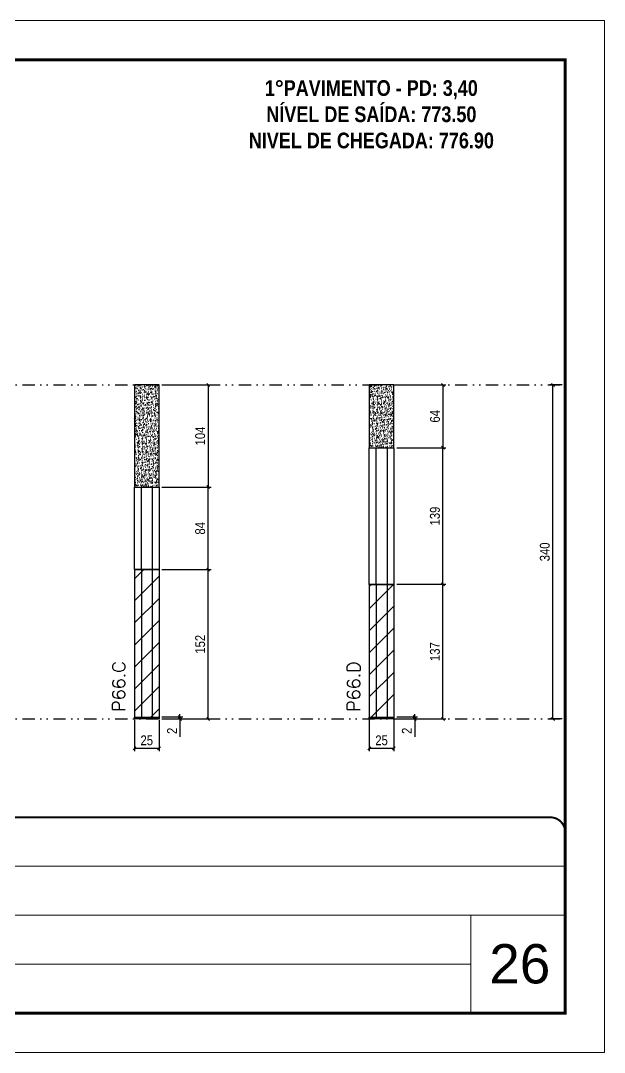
# Model space of a CAD drawing. Extents: x 14400 to 27878, y -21631 to 6985.
# Drawn here: x 16903 to 17497, y -957 to 93 of the extents above; entities that cross this region are included whole.
import ezdxf

# ---------------------------------------------------------------- set-up
doc = ezdxf.new("R2010")
doc.units = 0
for name, pattern in [('CONTINUO', [0]), ('DASHED', [0.75, 0.5, -0.25]), ('DIVIDE2', [0.625, 0.25, -0.125, 0, -0.125, 0, -0.125])]:
    doc.linetypes.add(name, pattern=pattern)
for name, color, linetype, lineweight in [('CARIMBO', 255, 'Continuous', 9), ('Folhas', 255, 'Continuous', 9), ('Hachura', 251, 'Continuous', 9), ('SARRAFO DE PRESSAO', 251, 'DASHED', 9), ('Texto Seção', 7, 'Continuous', 15)]:
    doc.layers.add(name, color=color, linetype=linetype, lineweight=lineweight)
for name, color, linetype in [('COTA', 241, 'Continuous'), ('NOMENCLATURA', 7, 'Continuous'), ('Nível', 160, 'Continuous'), ('Painéis', 200, 'Continuous'), ('SARR_2.2x7', 40, 'Continuous')]:
    doc.layers.add(name, color=color, linetype=linetype)
doc.styles.add('ARIAL', font='arial.ttf')
doc.styles.add('COTA TECNICA', font='techl___.ttf', dxfattribs={"height": 10})
doc.styles.add('COTA TECNICA-50', font='techl___.ttf', dxfattribs={"height": 10})
doc.styles.add('REGUA-120', font='ROMANS.shx', dxfattribs={"height": 15})
doc.styles.add('ROMANC', font='techb___.ttf', dxfattribs={"height": 2.5})
doc.dimstyles.new('COTA PAINEL-50', dxfattribs={"dimtxt": 10, "dimasz": 3, "dimexe": 3, "dimexo": 3, "dimgap": 3, "dimtad": 1, "dimdec": 1, "dimzin": 12, "dimdsep": 46, "dimtxsty": 'COTA TECNICA-50', "dimblk1": 'OBLIQUE', "dimblk2": 'OBLIQUE', "dimsah": 1, "dimcen": 0.9, "dimclrd": 4, "dimclre": 4, "dimclrt": 240, "dimadec": 1, "dimazin": 3, "dimtfac": 1, "dimtdec": 1, "dimtmove": 0, "dimatfit": 3, "dimfxl": 1, "dimtolj": 1, "dimtzin": 12, "dimarcsym": 0})
doc.dimstyles.new('PAINEL', dxfattribs={"dimtxt": 10, "dimasz": 3, "dimexe": 3, "dimexo": 3, "dimgap": 3, "dimtad": 1, "dimdec": 1, "dimzin": 12, "dimdsep": 46, "dimtxsty": 'COTA TECNICA', "dimblk1": 'OBLIQUE', "dimblk2": 'OBLIQUE', "dimsah": 1, "dimcen": 0.9, "dimclrd": 4, "dimclre": 4, "dimclrt": 240, "dimadec": 1, "dimazin": 3, "dimtfac": 1, "dimtdec": 1, "dimtmove": 0, "dimatfit": 3, "dimfxl": 1, "dimtolj": 1, "dimtzin": 12, "dimarcsym": 0})
pattern_1 = [(45, (-3183.5, 0), (-11.22532, 11.22532), [])]

# ---------------------------------------------------------------- blocks, each defined once
blk = doc.blocks.new('9999999999')
at = {"color": 30, "linetype": 'CONTINUO'}
for p, q in [((98564.6, 34379.6), (99584, 34379.6)), ((98564.6, 34329.8), (99488, 34329.8)), ((99584, 34329.8), (99488, 34329.8)), ((99488, 34329.8), (99488, 34230.2)), ((98564.6, 34280), (99488, 34280))]:
    blk.add_line(p, q, dxfattribs=at)
at = {"color": 30, "linetype": 'CONTINUO', "const_width": 2}
blk.add_lwpolyline([(99584, 34230.2), (99584, 34414.4, 0.414214), (99569, 34429.4), (98229, 34429.4, 0.414214), (98214, 34414.4), (98214, 34245.2, 0.414214), (98229, 34230.2), (99584, 34230.2)], format="xyb", dxfattribs=at)
at = {"layer": 'Folhas'}
blk.add_lwpolyline([(98139, 34190.2), (99624, 34190.2), (99624, 35240.2), (98139, 35240.2)], close=True, dxfattribs=at)
at = {"layer": 'Folhas', "color": 30, "const_width": 3}
blk.add_lwpolyline([(98214, 34230.2), (99584, 34230.2), (99584, 35200.2), (98214, 35200.2)], close=True, dxfattribs=at)
blk = doc.blocks.new('_Oblique')
at = {"color": 0, "linetype": 'ByBlock', "lineweight": -2}
blk.add_line((-0.5, -0.5), (0.5, 0.5), dxfattribs=at)
blk = doc.blocks.new('*D980')
at = {"layer": 'COTA', "color": 4, "lineweight": -2, "transparency": 16777216}
for p, q in [((17018.7, -618.4), (17018.7, -650.3)), ((17043.7, -618.4), (17043.7, -650.3)), ((17018.7, -647.3), (17043.7, -647.3))]:
    blk.add_line(p, q, dxfattribs=at)
at = {"layer": 'Defpoints', "color": 0, "transparency": 16777216}
for p in [(17018.7, -615.4), (17043.7, -615.4), (17043.7, -647.3)]:
    blk.add_point(p, dxfattribs=at)
at = {"layer": 'COTA', "color": 4, "lineweight": -2, "transparency": 16777216, "xscale": 3, "yscale": 3, "zscale": 3, "rotation": 180}
blk.add_blockref('_Oblique', (17018.7, -647.3), dxfattribs=at)
at = {"layer": 'COTA', "color": 4, "lineweight": -2, "transparency": 16777216, "xscale": 3, "yscale": 3, "zscale": 3}
blk.add_blockref('_Oblique', (17043.7, -647.3), dxfattribs=at)
at = {"layer": 'COTA', "color": 240, "transparency": 16777216, "insert": (17031.2, -639.2), "char_height": 10, "attachment_point": 5, "style": 'COTA TECNICA'}
blk.add_mtext('\\A1;25', dxfattribs=at)
blk = doc.blocks.new('*D981')
at = {"layer": 'COTA', "color": 4, "lineweight": -2, "transparency": 16777216}
for p, q in [((17046.7, -615.4), (17067.9, -615.4)), ((17046.7, -617.4), (17067.9, -617.4)), ((17064.9, -615.4), (17064.9, -612.4)), ((17064.9, -615.4), (17064.9, -617.4)), ((17064.9, -617.4), (17064.9, -635.6))]:
    blk.add_line(p, q, dxfattribs=at)
at = {"layer": 'Defpoints', "color": 0, "transparency": 16777216}
for p in [(17043.7, -615.4), (17043.7, -617.4), (17064.9, -615.4)]:
    blk.add_point(p, dxfattribs=at)
at = {"layer": 'COTA', "color": 4, "lineweight": -2, "transparency": 16777216, "xscale": 3, "yscale": 3, "zscale": 3}
for p, rotation in [((17064.9, -615.4), 270), ((17064.9, -617.4), 90)]:
    blk.add_blockref('_Oblique', p, dxfattribs=dict(at, rotation=rotation))
at = {"layer": 'COTA', "color": 240, "transparency": 16777216, "insert": (17056.9, -629.5), "char_height": 10, "attachment_point": 5, "rotation": 90, "style": 'COTA TECNICA-50'}
blk.add_mtext('\\A1;2', dxfattribs=at)
blk = doc.blocks.new('*D1004')
at = {"layer": 'COTA', "color": 4, "linetype": 'ByBlock', "lineweight": -2, "transparency": 16777216}
for p, q in [((17046.7, -277.4), (17096.7, -277.4)), ((17093.7, -277.4), (17093.7, -381.4)), ((17046.7, -381.4), (17096.7, -381.4))]:
    blk.add_line(p, q, dxfattribs=at)
at = {"layer": 'Defpoints', "color": 0, "linetype": 'ByBlock', "transparency": 16777216}
for p in [(17043.7, -277.4), (17043.7, -381.4), (17093.7, -381.4)]:
    blk.add_point(p, dxfattribs=at)
at = {"layer": 'COTA', "color": 4, "linetype": 'ByBlock', "lineweight": -2, "transparency": 16777216, "xscale": 3, "yscale": 3, "zscale": 3}
for p, rotation in [((17093.7, -277.4), 90), ((17093.7, -381.4), 270)]:
    blk.add_blockref('_Oblique', p, dxfattribs=dict(at, rotation=rotation))
at = {"layer": 'COTA', "color": 240, "linetype": 'ByBlock', "transparency": 16777216, "insert": (17085.6, -329.4), "char_height": 10, "attachment_point": 5, "rotation": 90, "style": 'COTA TECNICA'}
blk.add_mtext('\\A1;104', dxfattribs=at)
blk = doc.blocks.new('*D982')
at = {"layer": 'COTA', "color": 4, "lineweight": -2, "transparency": 16777216}
for p, q in [((17046.7, -465.4), (17096.7, -465.4)), ((17093.7, -617.4), (17093.7, -465.4)), ((17046.7, -617.4), (17096.7, -617.4))]:
    blk.add_line(p, q, dxfattribs=at)
at = {"layer": 'Defpoints', "color": 0, "transparency": 16777216}
for p in [(17043.7, -465.4), (17093.7, -465.4), (17043.7, -617.4)]:
    blk.add_point(p, dxfattribs=at)
at = {"layer": 'COTA', "color": 4, "lineweight": -2, "transparency": 16777216, "xscale": 3, "yscale": 3, "zscale": 3}
for p, rotation in [((17093.7, -465.4), 90), ((17093.7, -617.4), 270)]:
    blk.add_blockref('_Oblique', p, dxfattribs=dict(at, rotation=rotation))
at = {"layer": 'COTA', "color": 240, "transparency": 16777216, "insert": (17085.6, -541.4), "char_height": 10, "attachment_point": 5, "rotation": 90, "style": 'COTA TECNICA-50'}
blk.add_mtext('\\A1;152', dxfattribs=at)
blk = doc.blocks.new('*D987')
at = {"layer": 'COTA', "color": 4, "lineweight": -2, "transparency": 16777216}
for p, q in [((17257.7, -618.4), (17257.7, -650.3)), ((17282.7, -618.4), (17282.7, -650.3)), ((17257.7, -647.3), (17282.7, -647.3))]:
    blk.add_line(p, q, dxfattribs=at)
at = {"layer": 'Defpoints', "color": 0, "transparency": 16777216}
for p in [(17257.7, -615.4), (17282.7, -615.4), (17282.7, -647.3)]:
    blk.add_point(p, dxfattribs=at)
at = {"layer": 'COTA', "color": 4, "lineweight": -2, "transparency": 16777216, "xscale": 3, "yscale": 3, "zscale": 3, "rotation": 180}
blk.add_blockref('_Oblique', (17257.7, -647.3), dxfattribs=at)
at = {"layer": 'COTA', "color": 4, "lineweight": -2, "transparency": 16777216, "xscale": 3, "yscale": 3, "zscale": 3}
blk.add_blockref('_Oblique', (17282.7, -647.3), dxfattribs=at)
at = {"layer": 'COTA', "color": 240, "transparency": 16777216, "insert": (17270.2, -639.2), "char_height": 10, "attachment_point": 5, "style": 'COTA TECNICA'}
blk.add_mtext('\\A1;25', dxfattribs=at)
blk = doc.blocks.new('*D988')
at = {"layer": 'COTA', "color": 4, "lineweight": -2, "transparency": 16777216}
for p, q in [((17285.7, -615.4), (17306.9, -615.4)), ((17285.7, -617.4), (17306.9, -617.4)), ((17303.9, -615.4), (17303.9, -612.4)), ((17303.9, -615.4), (17303.9, -617.4)), ((17303.9, -617.4), (17303.9, -635.6))]:
    blk.add_line(p, q, dxfattribs=at)
at = {"layer": 'Defpoints', "color": 0, "transparency": 16777216}
for p in [(17282.7, -615.4), (17282.7, -617.4), (17303.9, -615.4)]:
    blk.add_point(p, dxfattribs=at)
at = {"layer": 'COTA', "color": 4, "lineweight": -2, "transparency": 16777216, "xscale": 3, "yscale": 3, "zscale": 3}
for p, rotation in [((17303.9, -615.4), 270), ((17303.9, -617.4), 90)]:
    blk.add_blockref('_Oblique', p, dxfattribs=dict(at, rotation=rotation))
at = {"layer": 'COTA', "color": 240, "transparency": 16777216, "insert": (17295.9, -629.5), "char_height": 10, "attachment_point": 5, "rotation": 90, "style": 'COTA TECNICA-50'}
blk.add_mtext('\\A1;2', dxfattribs=at)
blk = doc.blocks.new('*D1010')
at = {"layer": 'COTA', "color": 4, "linetype": 'ByBlock', "lineweight": -2, "transparency": 16777216}
for p, q in [((17285.7, -277.4), (17335.7, -277.4)), ((17332.7, -277.4), (17332.7, -341.4)), ((17285.7, -341.4), (17335.7, -341.4))]:
    blk.add_line(p, q, dxfattribs=at)
at = {"layer": 'Defpoints', "color": 0, "linetype": 'ByBlock', "transparency": 16777216}
for p in [(17282.7, -277.4), (17282.7, -341.4), (17332.7, -341.4)]:
    blk.add_point(p, dxfattribs=at)
at = {"layer": 'COTA', "color": 4, "linetype": 'ByBlock', "lineweight": -2, "transparency": 16777216, "xscale": 3, "yscale": 3, "zscale": 3}
for p, rotation in [((17332.7, -277.4), 90), ((17332.7, -341.4), 270)]:
    blk.add_blockref('_Oblique', p, dxfattribs=dict(at, rotation=rotation))
at = {"layer": 'COTA', "color": 240, "linetype": 'ByBlock', "transparency": 16777216, "insert": (17324.6, -309.4), "char_height": 10, "attachment_point": 5, "rotation": 90, "style": 'COTA TECNICA'}
blk.add_mtext('\\A1;64', dxfattribs=at)
blk = doc.blocks.new('*D989')
at = {"layer": 'COTA', "color": 4, "lineweight": -2, "transparency": 16777216}
for p, q in [((17285.7, -480.4), (17335.7, -480.4)), ((17332.7, -617.4), (17332.7, -480.4)), ((17285.7, -617.4), (17335.7, -617.4))]:
    blk.add_line(p, q, dxfattribs=at)
at = {"layer": 'Defpoints', "color": 0, "transparency": 16777216}
for p in [(17282.7, -480.4), (17332.7, -480.4), (17282.7, -617.4)]:
    blk.add_point(p, dxfattribs=at)
at = {"layer": 'COTA', "color": 4, "lineweight": -2, "transparency": 16777216, "xscale": 3, "yscale": 3, "zscale": 3}
for p, rotation in [((17332.7, -480.4), 90), ((17332.7, -617.4), 270)]:
    blk.add_blockref('_Oblique', p, dxfattribs=dict(at, rotation=rotation))
at = {"layer": 'COTA', "color": 240, "transparency": 16777216, "insert": (17324.5, -548.9), "char_height": 10, "attachment_point": 5, "rotation": 90, "style": 'COTA TECNICA-50'}
blk.add_mtext('\\A1;137', dxfattribs=at)
blk = doc.blocks.new('*D1013')
at = {"layer": 'COTA', "color": 4, "lineweight": -2, "transparency": 16777216}
for p, q in [((17285.7, -341.4), (17335.7, -341.4)), ((17332.7, -480.4), (17332.7, -341.4)), ((17285.7, -480.4), (17335.7, -480.4))]:
    blk.add_line(p, q, dxfattribs=at)
at = {"layer": 'Defpoints', "color": 0, "transparency": 16777216}
for p in [(17282.7, -341.4), (17332.7, -341.4), (17282.7, -480.4)]:
    blk.add_point(p, dxfattribs=at)
at = {"layer": 'COTA', "color": 4, "lineweight": -2, "transparency": 16777216, "xscale": 3, "yscale": 3, "zscale": 3}
for p, rotation in [((17332.7, -341.4), 90), ((17332.7, -480.4), 270)]:
    blk.add_blockref('_Oblique', p, dxfattribs=dict(at, rotation=rotation))
at = {"layer": 'COTA', "color": 240, "transparency": 16777216, "insert": (17324.5, -410.9), "char_height": 10, "attachment_point": 5, "rotation": 90, "style": 'COTA TECNICA'}
blk.add_mtext('\\A1;139', dxfattribs=at)
blk = doc.blocks.new('*D1014')
at = {"layer": 'COTA', "color": 4, "lineweight": -2, "transparency": 16777216}
for p, q in [((17046.7, -381.4), (17096.7, -381.4)), ((17093.7, -465.4), (17093.7, -381.4)), ((17046.7, -465.4), (17096.7, -465.4))]:
    blk.add_line(p, q, dxfattribs=at)
at = {"layer": 'Defpoints', "color": 0, "transparency": 16777216}
for p in [(17043.7, -381.4), (17093.7, -381.4), (17043.7, -465.4)]:
    blk.add_point(p, dxfattribs=at)
at = {"layer": 'COTA', "color": 4, "lineweight": -2, "transparency": 16777216, "xscale": 3, "yscale": 3, "zscale": 3}
for p, rotation in [((17093.7, -381.4), 90), ((17093.7, -465.4), 270)]:
    blk.add_blockref('_Oblique', p, dxfattribs=dict(at, rotation=rotation))
at = {"layer": 'COTA', "color": 240, "transparency": 16777216, "insert": (17085.6, -423.4), "char_height": 10, "attachment_point": 5, "rotation": 90, "style": 'COTA TECNICA'}
blk.add_mtext('\\A1;84', dxfattribs=at)
blk = doc.blocks.new('*D4466')
at = {"layer": 'COTA', "color": 4, "lineweight": -2, "transparency": 16777216}
for p, q in [((17454, -277.4), (17441.6, -277.4)), ((17444.6, -617.4), (17444.6, -277.4)), ((17454, -617.4), (17441.6, -617.4))]:
    blk.add_line(p, q, dxfattribs=at)
at = {"layer": 'Defpoints', "color": 0, "transparency": 16777216}
for p in [(17444.6, -277.4), (17457, -277.4), (17457, -617.4)]:
    blk.add_point(p, dxfattribs=at)
at = {"layer": 'COTA', "color": 4, "lineweight": -2, "transparency": 16777216, "xscale": 3, "yscale": 3, "zscale": 3}
for p, rotation in [((17444.6, -277.4), 90), ((17444.6, -617.4), 270)]:
    blk.add_blockref('_Oblique', p, dxfattribs=dict(at, rotation=rotation))
at = {"layer": 'COTA', "color": 240, "transparency": 16777216, "insert": (17436.4, -447.4), "char_height": 10, "attachment_point": 5, "rotation": 90, "style": 'COTA TECNICA'}
blk.add_mtext('\\A1;340', dxfattribs=at)

msp = doc.modelspace()

# ---------------------------------------------------------------- hatches: boundary and pattern name
at = {"layer": 'COTA'}
h = msp.add_hatch(dxfattribs=at)
h.set_pattern_fill('AR-CONC', color=256, scale=0.03)
h.set_pattern_definition([(50, (-1904.949, -1154.551), (5.4655401, -0.4781726), [0.5715, -6.2865]), (355, (-1904.949, -1154.551), (-1.0573026, 5.7317054), [0.4572, -5.0292175]), (100.451445, (-1904.4935, -1154.591), (4.4082374, 5.2535326), [0.4857003, -5.3427073]), (46.1842, (-1904.949, -1153.027), (8.1323712, -1.2612698), [0.85725, -9.42975]), (96.63556, (-1904.271, -1153.132), (7.122124, 7.4227837), [0.7285507, -8.0140682]), (351.18415, (-1904.949, -1153.027), (7.122124, 7.4227837), [0.685799, -7.543792]), (21, (-1904.187, -1153.408), (4.5484317, -3.0679559), [0.5715, -6.2865]), (326, (-1904.187, -1153.408), (1.8540609, 5.525639), [0.4572, -5.0292]), (71.451445, (-1903.808, -1153.664), (6.4024926, 2.457683), [0.4857003, -5.3426981]), (37.5, (-1904.949, -1154.5512), (0.0926581, 2.53665117), [0, -4.96824, 0, -5.1054, 0, -5.04825]), (7.5, (-1904.949, -1154.5512), (2.00458988, 3.00541724), [0, -2.91084, 0, -4.85394, 0, -1.92405]), (327.5, (-1906.6483, -1154.5512), (4.06771786, -0.17186232), [0, -1.905, 0, -5.9436, 0, -7.8867]), (317.5, (-1907.4103, -1154.5512), (4.44387544, 0.7627947), [0, -2.4765, 0, -3.94716, 0, -5.6007])])
h.paths.add_polyline_path([(17043.74, -277.44), (17018.74, -277.44), (17018.74, -381.44), (17043.74, -381.44)])
h = msp.add_hatch(dxfattribs=at)
h.set_pattern_fill('AR-CONC', color=256, scale=0.03)
h.set_pattern_definition([(50, (-1665.941, -1114.551), (5.4655401, -0.4781726), [0.5715, -6.2865]), (355, (-1665.941, -1114.551), (-1.0573026, 5.7317054), [0.4572, -5.0292175]), (100.451445, (-1665.4857, -1114.591), (4.4082374, 5.2535326), [0.4857003, -5.3427073]), (46.1842, (-1665.941, -1113.027), (8.1323712, -1.2612698), [0.85725, -9.42975]), (96.63556, (-1665.2635, -1113.132), (7.122124, 7.4227837), [0.7285507, -8.0140682]), (351.18415, (-1665.941, -1113.027), (7.122124, 7.4227837), [0.685799, -7.543792]), (21, (-1665.179, -1113.408), (4.5484317, -3.0679559), [0.5715, -6.2865]), (326, (-1665.179, -1113.408), (1.8540609, 5.525639), [0.4572, -5.0292]), (71.451445, (-1664.8, -1113.664), (6.4024926, 2.457683), [0.4857003, -5.3426981]), (37.5, (-1665.9412, -1114.5512), (0.0926581, 2.53665117), [0, -4.96824, 0, -5.1054, 0, -5.04825]), (7.5, (-1665.9412, -1114.5512), (2.00458988, 3.00541724), [0, -2.91084, 0, -4.85394, 0, -1.92405]), (327.5, (-1667.6404, -1114.5512), (4.06771786, -0.17186232), [0, -1.905, 0, -5.9436, 0, -7.8867]), (317.5, (-1668.4024, -1114.5512), (4.44387544, 0.7627947), [0, -2.4765, 0, -3.94716, 0, -5.6007])])
h.paths.add_polyline_path([(17282.74, -277.44), (17257.74, -277.44), (17257.74, -341.44), (17282.74, -341.44)])
at = {"layer": 'Hachura'}
h = msp.add_hatch(dxfattribs=at)
h.set_pattern_fill('ANSI31', color=256, scale=5)
h.set_pattern_definition(pattern_1)
h.paths.add_polyline_path([(17043.74, -465.44), (17018.74, -465.44), (17018.74, -615.44), (17043.74, -615.44)])
h = msp.add_hatch(dxfattribs=at)
h.set_pattern_fill('ANSI31', color=256, scale=5)
h.set_pattern_definition(pattern_1)
h.paths.add_polyline_path([(17282.74, -480.44), (17257.74, -480.44), (17257.74, -615.44), (17282.74, -615.44)])

# ---------------------------------------------------------------- linework, layer by layer
at = {"layer": 'COTA', "linetype": 'ByBlock'}
for points in [[(17018.74, -381.44), (17043.74, -381.44), (17043.74, -277.44), (17018.74, -277.44)], [(17257.74, -341.44), (17282.74, -341.44), (17282.74, -277.44), (17257.74, -277.44)]]:
    msp.add_lwpolyline(points, close=True, dxfattribs=at)
at = {"layer": 'Nível', "color": 4, "linetype": 'DIVIDE2', "ltscale": 50}
for p, q in [((16086.97, -277.44), (17456.97, -277.44)), ((16086.97, -617.44), (17456.97, -617.44))]:
    msp.add_line(p, q, dxfattribs=at)
at = {"layer": 'Painéis'}
for p, q in [((17257.74, -341.44), (17282.74, -341.44)), ((17257.74, -480.42), (17257.74, -341.44)), ((17282.74, -341.44), (17282.74, -480.42)), ((17018.74, -381.44), (17043.74, -381.44)), ((17018.74, -465.42), (17018.74, -381.44)), ((17043.74, -381.44), (17043.74, -465.42)), ((17043.74, -465.42), (17018.74, -465.42)), ((17018.74, -465.44), (17018.74, -615.44)), ((17018.74, -465.44), (17043.74, -465.44)), ((17043.74, -465.44), (17043.74, -615.44)), ((17282.74, -480.42), (17257.74, -480.42)), ((17257.74, -480.44), (17257.74, -615.44)), ((17257.74, -480.44), (17282.74, -480.44)), ((17282.74, -480.44), (17282.74, -615.44)), ((17018.74, -615.44), (17043.74, -615.44)), ((17018.74, -615.44), (17043.74, -615.44)), ((17018.74, -617.44), (17018.74, -615.44)), ((17043.74, -617.44), (17018.74, -617.44)), ((17043.74, -615.44), (17043.74, -617.44)), ((17257.74, -615.44), (17282.74, -615.44)), ((17257.74, -615.44), (17282.74, -615.44)), ((17257.74, -617.44), (17257.74, -615.44)), ((17282.74, -617.44), (17257.74, -617.44)), ((17282.74, -615.44), (17282.74, -617.44))]:
    msp.add_line(p, q, dxfattribs=at)
at = {"layer": 'SARR_2.2x7'}
for p, q in [((17264.74, -480.42), (17264.74, -341.44)), ((17275.74, -341.44), (17275.74, -480.42)), ((17025.74, -465.42), (17025.74, -381.44)), ((17036.74, -381.44), (17036.74, -465.42)), ((17025.74, -465.42), (17025.74, -615.44)), ((17036.74, -465.42), (17036.74, -615.44)), ((17264.74, -480.42), (17264.74, -615.44)), ((17275.74, -480.42), (17275.74, -615.44))]:
    msp.add_line(p, q, dxfattribs=at)

# ---------------------------------------------------------------- block references
at = {"layer": 'SARRAFO DE PRESSAO', "color": 6, "linetype": 'ByBlock'}
msp.add_blockref('9999999999', (-82127.01, -35146.93), dxfattribs=at)

# ---------------------------------------------------------------- texts
at = {"layer": 'CARIMBO', "style": 'ARIAL'}
msp.add_text('26', height=40, dxfattribs=at).set_placement((17379.83, -886.58))
at = {"layer": 'NOMENCLATURA', "color": 2, "insert": (17259.81, 59.34), "char_height": 16, "attachment_point": 2, "style": 'ROMANC'}
msp.add_mtext_dynamic_manual_height_columns('\\P1°PAVIMENTO - PD: 3,40\\PNÍVEL DE SAÍDA: 773.50\\PNIVEL DE CHEGADA: 776.90', width=432.3511, gutter_width=1, heights=[0], dxfattribs=at)
at = {"layer": 'Texto Seção', "char_height": 13, "width": 370.6998, "attachment_point": 7, "rotation": 90, "style": 'REGUA-120'}
for s, insert in [('P66.C', (17009.29, -610.03)), ('P66.D', (17248.29, -610.03))]:
    msp.add_mtext(s, dxfattribs=dict(at, insert=insert))

# ---------------------------------------------------------------- dimensions: what is measured, and where the dimension line sits
at = {"layer": 'COTA', "linetype": 'ByBlock'}
for base, p1, p2, picture, middle in [((17093.73, -381.44), (17043.74, -277.44), (17043.74, -381.44), '*D1004', (17085.62, -329.44)), ((17332.73, -341.44), (17282.74, -277.44), (17282.74, -341.44), '*D1010', (17324.63, -309.44))]:
    dim = msp.add_linear_dim(base=base, p1=p1, p2=p2, angle=90, dimstyle='PAINEL', dxfattribs=at)
    dim.commit()
    dim.dimension.update_dxf_attribs({"geometry": picture, "text_midpoint": middle})
at = {"layer": 'COTA'}
for base, p1, p2, dimstyle, picture, middle in [((17444.59, -277.44), (17456.97, -617.44), (17456.97, -277.44), 'PAINEL', '*D4466', (17436.37, -447.44)), ((17332.73, -341.44), (17282.74, -480.42), (17282.74, -341.44), 'PAINEL', '*D1013', (17324.49, -410.93)), ((17093.73, -381.44), (17043.74, -465.42), (17043.74, -381.44), 'PAINEL', '*D1014', (17085.63, -423.43)), ((17093.73, -465.42), (17043.74, -617.44), (17043.74, -465.42), 'COTA PAINEL-50', '*D982', (17085.62, -541.43)), ((17332.73, -480.42), (17282.74, -617.44), (17282.74, -480.42), 'COTA PAINEL-50', '*D989', (17324.51, -548.93))]:
    dim = msp.add_linear_dim(base=base, p1=p1, p2=p2, angle=90, dimstyle=dimstyle, dxfattribs=at)
    dim.commit()
    dim.dimension.update_dxf_attribs({"geometry": picture, "text_midpoint": middle})
for base, p1, p2, picture, middle in [((17043.74, -647.33), (17018.74, -615.44), (17043.74, -615.44), '*D980', (17031.24, -639.22)), ((17282.74, -647.33), (17257.74, -615.44), (17282.74, -615.44), '*D987', (17270.24, -639.22))]:
    dim = msp.add_linear_dim(base=base, p1=p1, p2=p2, dimstyle='PAINEL', override={"dimarcsym": 2}, dxfattribs=at)
    dim.commit()
    dim.dimension.update_dxf_attribs({"geometry": picture, "text_midpoint": middle})
for base, p1, p2, picture, middle in [((17064.93, -615.44), (17043.74, -617.44), (17043.74, -615.44), '*D981', (17064.93, -629.5)), ((17303.94, -615.44), (17282.74, -617.44), (17282.74, -615.44), '*D988', (17303.94, -629.5))]:
    dim = msp.add_linear_dim(base=base, p1=p1, p2=p2, angle=90, dimstyle='COTA PAINEL-50', dxfattribs=at)
    dim.commit()
    dim.dimension.update_dxf_attribs({"geometry": picture, "text_midpoint": middle, "dimtype": 160})

doc.saveas('drawing.dxf')
